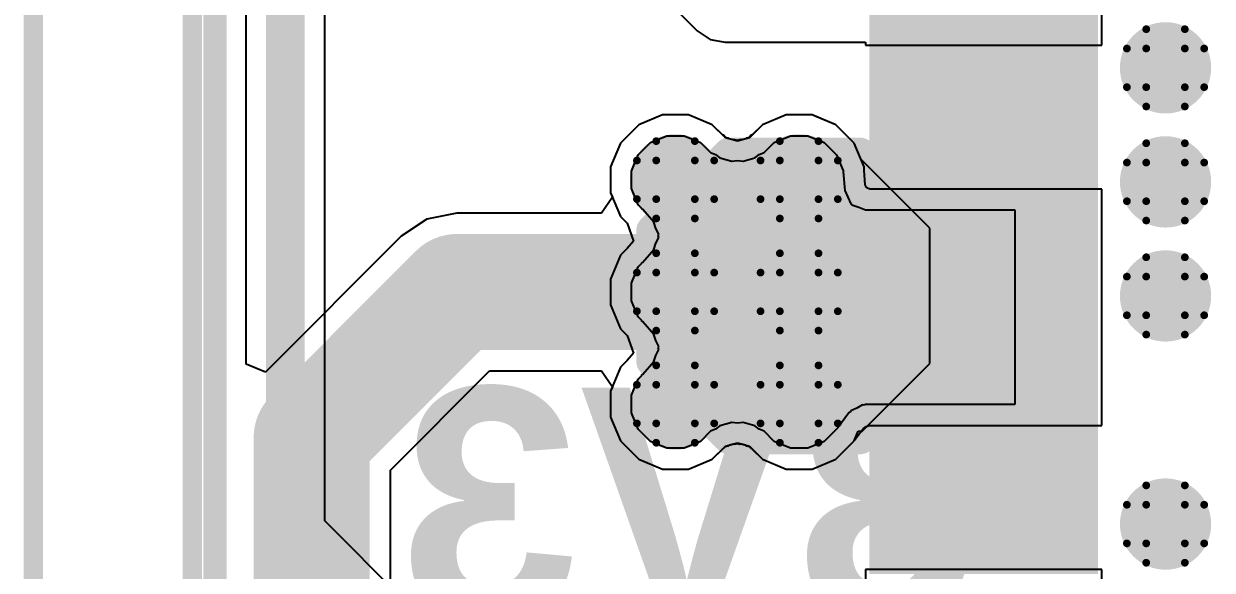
# Model space of a CAD drawing. Header units: inches. Extents: x -1 to 13, y -1.6 to 0.5.
# Drawn here: x -0.8967 to -0.5891, y -0.8165 to -0.6752 of the extents above; entities that cross this region are included whole.
import ezdxf

# ---------------------------------------------------------------- set-up
doc = ezdxf.new("R2010")
doc.units = ezdxf.units.IN
doc.header["$MEASUREMENT"] = 0
for name, color, linetype in [('Board_outline', 216, 'Continuous'), ('Bottom Layer', 5, 'Continuous'), ('Bottom Overlay', 54, 'Continuous'), ('Bottom Paste', 16, 'Continuous'), ('Bottom Solder', 6, 'Continuous'), ('Drill Drawing', 1, 'Continuous'), ('Top Layer', 1, 'Continuous'), ('Top Overlay', 2, 'Continuous'), ('Top Solder', 216, 'Continuous'), ('Via Holes', 16, 'Continuous')]:
    doc.layers.add(name, color=color, linetype=linetype)
doc.styles.add('Arial_Bold', font='', dxfattribs={"height": 0.2})
doc.styles.get('Arial_Bold').set_extended_font_data('Arial', bold=True)

# ---------------------------------------------------------------- blocks, each defined once
blk = doc.blocks.new('FH12_30S_0_5SH_55__9')
at = {"layer": 'Top Layer'}
for points in [[(0.04331, 0.03839), (0.04331, 0.08957), (0.05512, 0.08957), (0.05512, 0.03839)], [(0.06299, 0.03839), (0.06299, 0.08957), (0.0748, 0.08957), (0.0748, 0.03839)], [(0.08268, 0.03839), (0.08268, 0.08957), (0.09449, 0.08957), (0.09449, 0.03839)], [(0.10236, 0.03839), (0.10236, 0.08957), (0.11417, 0.08957), (0.11417, 0.03839)], [(0.12205, 0.03839), (0.12205, 0.08957), (0.13386, 0.08957), (0.13386, 0.03839)], [(0.14173, 0.03839), (0.14173, 0.08957), (0.15354, 0.08957), (0.15354, 0.03839)], [(0.16142, 0.03839), (0.16142, 0.08957), (0.17323, 0.08957), (0.17323, 0.03839)], [(0.1811, 0.03839), (0.1811, 0.08957), (0.19291, 0.08957), (0.19291, 0.03839)]]:
    blk.add_hatch(color=1, dxfattribs=at).paths.add_polyline_path(points)
at = {"layer": 'Top Solder'}
for points in [[(0.03931, 0.03439), (0.03931, 0.09357), (0.05912, 0.09357), (0.05912, 0.03439)], [(0.05899, 0.03439), (0.05899, 0.09357), (0.0788, 0.09357), (0.0788, 0.03439)], [(0.07868, 0.03439), (0.07868, 0.09357), (0.09849, 0.09357), (0.09849, 0.03439)], [(0.09836, 0.03439), (0.09836, 0.09357), (0.11817, 0.09357), (0.11817, 0.03439)], [(0.11805, 0.03439), (0.11805, 0.09357), (0.13786, 0.09357), (0.13786, 0.03439)], [(0.13773, 0.03439), (0.13773, 0.09357), (0.15754, 0.09357), (0.15754, 0.03439)], [(0.15742, 0.03439), (0.15742, 0.09357), (0.17723, 0.09357), (0.17723, 0.03439)], [(0.1771, 0.03439), (0.1771, 0.09357), (0.19691, 0.09357), (0.19691, 0.03439)]]:
    blk.add_hatch(color=216, dxfattribs=at).paths.add_polyline_path(points)
at = {"layer": 'Top Overlay', "const_width": 0.005}
for points in [[(0.35591, -0.14084), (-0.3563, -0.14084)], [(0.35591, -0.182), (-0.3563, -0.182)]]:
    blk.add_lwpolyline(points, dxfattribs=at)
blk = doc.blocks.new('TEST_POINT_B_74')
at = {"layer": 'Bottom Layer'}
blk.add_hatch(color=5, dxfattribs=at).paths.add_polyline_path([(0.015, 0.03), (-0.015, 0.03), (-0.03, 0.015), (-0.03, -0.015), (-0.015, -0.03), (0.015, -0.03), (0.03, -0.015), (0.03, 0.015)])
at = {"layer": 'Bottom Paste'}
blk.add_hatch(color=16, dxfattribs=at).paths.add_polyline_path([(0.015, 0.03), (-0.015, 0.03), (-0.03, 0.015), (-0.03, -0.015), (-0.015, -0.03), (0.015, -0.03), (0.03, -0.015), (0.03, 0.015)])
at = {"layer": 'Bottom Solder'}
blk.add_hatch(color=6, dxfattribs=at).paths.add_polyline_path([(0.017, 0.034), (-0.017, 0.034), (-0.034, 0.017), (-0.034, -0.017), (-0.017, -0.034), (0.017, -0.034), (0.034, -0.017), (0.034, 0.017)])
at = {"layer": 'Bottom Overlay', "const_width": 0.00787}
for points in [[(-0.017, 0.037), (-0.037, 0.017)], [(0.017, 0.037), (-0.017, 0.037)], [(0.037, 0.017), (0.017, 0.037)], [(-0.037, 0.017), (-0.037, -0.017)], [(0.037, 0.017), (0.037, -0.017)], [(-0.017, -0.037), (-0.037, -0.017)], [(0.037, -0.017), (0.017, -0.037)], [(0.017, -0.037), (-0.017, -0.037)]]:
    blk.add_lwpolyline(points, dxfattribs=at)
at = {"layer": 'Bottom Overlay', "const_width": 0.00394}
for points in [[(-0.01897, 0.037, 1), (-0.01503, 0.037, 1)], [(-0.01897, 0.037, 1), (-0.01503, 0.037, 1)], [(0.01503, 0.037, 1), (0.01897, 0.037, 1)], [(0.01503, 0.037, 1), (0.01897, 0.037, 1)], [(-0.03897, 0.017, 1), (-0.03503, 0.017, 1)], [(-0.03897, 0.017, 1), (-0.03503, 0.017, 1)], [(0.03503, 0.017, 1), (0.03897, 0.017, 1)], [(0.03503, 0.017, 1), (0.03897, 0.017, 1)], [(-0.03897, -0.017, 1), (-0.03503, -0.017, 1)], [(-0.03897, -0.017, 1), (-0.03503, -0.017, 1)], [(0.03503, -0.017, 1), (0.03897, -0.017, 1)], [(0.03503, -0.017, 1), (0.03897, -0.017, 1)], [(-0.01897, -0.037, 1), (-0.01503, -0.037, 1)], [(-0.01897, -0.037, 1), (-0.01503, -0.037, 1)], [(0.01503, -0.037, 1), (0.01897, -0.037, 1)], [(0.01503, -0.037, 1), (0.01897, -0.037, 1)]]:
    blk.add_lwpolyline(points, format="xyb", close=True, dxfattribs=at)

msp = doc.modelspace()

# ---------------------------------------------------------------- hatches: boundary and pattern name
at = {"layer": 'Bottom Layer'}
h = msp.add_hatch(color=5, dxfattribs=at)
edge = h.paths.add_edge_path()
edge.add_arc((-0.60117, -0.68661), 0.01181, 0, 360)
h = msp.add_hatch(color=5, dxfattribs=at)
edge = h.paths.add_edge_path()
edge.add_arc((-0.728, -0.71557), 0.01181, 0, 360)
h = msp.add_hatch(color=5, dxfattribs=at)
edge = h.paths.add_edge_path()
edge.add_arc((-0.696, -0.71557), 0.01181, 0, 360)
h = msp.add_hatch(color=5, dxfattribs=at)
edge = h.paths.add_edge_path()
edge.add_arc((-0.60117, -0.71611), 0.01181, 0, 360)
h = msp.add_hatch(color=5, dxfattribs=at)
edge = h.paths.add_edge_path()
edge.add_arc((-0.728, -0.74457), 0.01181, 0, 360)
h = msp.add_hatch(color=5, dxfattribs=at)
edge = h.paths.add_edge_path()
edge.add_arc((-0.696, -0.74457), 0.01181, 0, 360)
h = msp.add_hatch(color=5, dxfattribs=at)
edge = h.paths.add_edge_path()
edge.add_arc((-0.60117, -0.74561), 0.01181, 0, 360)
h = msp.add_hatch(color=5, dxfattribs=at)
edge = h.paths.add_edge_path()
edge.add_arc((-0.728, -0.77357), 0.01181, 0, 360)
h = msp.add_hatch(color=5, dxfattribs=at)
edge = h.paths.add_edge_path()
edge.add_arc((-0.696, -0.77357), 0.01181, 0, 360)
h = msp.add_hatch(color=5, dxfattribs=at)
edge = h.paths.add_edge_path()
edge.add_arc((-0.60117, -0.80461), 0.01181, 0, 360)
at = {"layer": 'Top Layer'}
h = msp.add_hatch(color=1, dxfattribs=at)
edge = h.paths.add_edge_path()
edge.add_arc((-0.60117, -0.68661), 0.01181, 0, 360)
h = msp.add_hatch(color=1, dxfattribs=at)
edge = h.paths.add_edge_path()
edge.add_arc((-0.728, -0.71557), 0.01181, 0, 360)
h = msp.add_hatch(color=1, dxfattribs=at)
edge = h.paths.add_edge_path()
edge.add_arc((-0.696, -0.71557), 0.01181, 0, 360)
h = msp.add_hatch(color=1, dxfattribs=at)
edge = h.paths.add_edge_path()
edge.add_arc((-0.60117, -0.71611), 0.01181, 0, 360)
h = msp.add_hatch(color=1, dxfattribs=at)
edge = h.paths.add_edge_path()
edge.add_arc((-0.728, -0.74457), 0.01181, 0, 360)
h = msp.add_hatch(color=1, dxfattribs=at)
edge = h.paths.add_edge_path()
edge.add_arc((-0.696, -0.74457), 0.01181, 0, 360)
h = msp.add_hatch(color=1, dxfattribs=at)
edge = h.paths.add_edge_path()
edge.add_arc((-0.60117, -0.74561), 0.01181, 0, 360)
h = msp.add_hatch(color=1, dxfattribs=at)
edge = h.paths.add_edge_path()
edge.add_arc((-0.728, -0.77357), 0.01181, 0, 360)
h = msp.add_hatch(color=1, dxfattribs=at)
edge = h.paths.add_edge_path()
edge.add_arc((-0.696, -0.77357), 0.01181, 0, 360)
h = msp.add_hatch(color=1, dxfattribs=at)
edge = h.paths.add_edge_path()
edge.add_arc((-0.60117, -0.80461), 0.01181, 0, 360)
at = {"layer": 'Via Holes'}
h = msp.add_hatch(color=7, dxfattribs=at)
edge = h.paths.add_edge_path()
edge.add_arc((-0.60117, -0.68661), 0.00591, 0, 360)
h = msp.add_hatch(color=7, dxfattribs=at)
edge = h.paths.add_edge_path()
edge.add_arc((-0.728, -0.71557), 0.00591, 0, 360)
h = msp.add_hatch(color=7, dxfattribs=at)
edge = h.paths.add_edge_path()
edge.add_arc((-0.696, -0.71557), 0.00591, 0, 360)
h = msp.add_hatch(color=7, dxfattribs=at)
edge = h.paths.add_edge_path()
edge.add_arc((-0.60117, -0.71611), 0.00591, 0, 360)
h = msp.add_hatch(color=7, dxfattribs=at)
edge = h.paths.add_edge_path()
edge.add_arc((-0.728, -0.74457), 0.00591, 0, 360)
h = msp.add_hatch(color=7, dxfattribs=at)
edge = h.paths.add_edge_path()
edge.add_arc((-0.696, -0.74457), 0.00591, 0, 360)
h = msp.add_hatch(color=7, dxfattribs=at)
edge = h.paths.add_edge_path()
edge.add_arc((-0.60117, -0.74561), 0.00591, 0, 360)
h = msp.add_hatch(color=7, dxfattribs=at)
edge = h.paths.add_edge_path()
edge.add_arc((-0.728, -0.77357), 0.00591, 0, 360)
h = msp.add_hatch(color=7, dxfattribs=at)
edge = h.paths.add_edge_path()
edge.add_arc((-0.696, -0.77357), 0.00591, 0, 360)
h = msp.add_hatch(color=7, dxfattribs=at)
edge = h.paths.add_edge_path()
edge.add_arc((-0.60117, -0.80461), 0.00591, 0, 360)

# ---------------------------------------------------------------- linework, layer by layer
at = {"layer": 'Board_outline', "const_width": 0.006}
msp.add_lwpolyline([(-0.8472, -1.29876), (-0.8472, 0.07919)], dxfattribs=at)
at = {"layer": 'Bottom Layer'}
for p, q in [((-0.83917, -0.76326), (-0.83917, 0.07919)), ((-0.73752, -0.70132), (-0.74225, -0.70605)), ((-0.73134, -0.69876), (-0.73752, -0.70132)), ((-0.72466, -0.69876), (-0.73134, -0.69876)), ((-0.71848, -0.70132), (-0.72466, -0.69876)), ((-0.7151, -0.7047), (-0.71848, -0.70132)), ((-0.70552, -0.70132), (-0.7089, -0.7047)), ((-0.69934, -0.69876), (-0.70552, -0.70132)), ((-0.69266, -0.69876), (-0.69934, -0.69876)), ((-0.68648, -0.70132), (-0.69266, -0.69876)), ((-0.68175, -0.70605), (-0.68648, -0.70132)), ((-0.74225, -0.70605), (-0.74481, -0.71223)), ((-0.712, -0.70556), (-0.7151, -0.7047)), ((-0.7089, -0.7047), (-0.712, -0.70556)), ((-0.67986, -0.71061), (-0.68175, -0.70605)), ((-0.74481, -0.71223), (-0.74481, -0.71892)), ((-0.6797, -0.71061), (-0.67986, -0.71061)), ((-0.6622, -0.72811), (-0.6797, -0.71061)), ((-0.74481, -0.71892), (-0.74435, -0.72003)), ((-0.74435, -0.72003), (-0.74713, -0.72418)), ((-0.79238, -0.72574), (-0.79899, -0.73016)), ((-0.78457, -0.72418), (-0.79238, -0.72574)), ((-0.74713, -0.72418), (-0.78457, -0.72418)), ((-0.6622, -0.76311), (-0.6622, -0.72811)), ((-0.79899, -0.73016), (-0.83417, -0.76533)), ((-0.83417, -0.76533), (-0.83917, -0.76326)), ((-0.80181, -0.79065), (-0.77613, -0.76497)), ((-0.77613, -0.76497), (-0.74713, -0.76497)), ((-0.74713, -0.76497), (-0.74435, -0.76912)), ((-0.6797, -0.78061), (-0.6622, -0.76311)), ((-0.74435, -0.76912), (-0.74481, -0.77023)), ((-0.74481, -0.77023), (-0.74481, -0.77692)), ((-0.74481, -0.77692), (-0.74225, -0.7831)), ((-0.68175, -0.7831), (-0.68072, -0.78061)), ((-0.68072, -0.78061), (-0.6797, -0.78061)), ((-0.74225, -0.7831), (-0.73752, -0.78783)), ((-0.7151, -0.78445), (-0.712, -0.78359)), ((-0.712, -0.78359), (-0.7089, -0.78445)), ((-0.68648, -0.78783), (-0.68175, -0.7831)), ((-0.71848, -0.78783), (-0.7151, -0.78445)), ((-0.7089, -0.78445), (-0.70552, -0.78783)), ((-0.73752, -0.78783), (-0.73134, -0.79039)), ((-0.73134, -0.79039), (-0.72466, -0.79039)), ((-0.72466, -0.79039), (-0.71848, -0.78783)), ((-0.70552, -0.78783), (-0.69934, -0.79039)), ((-0.69934, -0.79039), (-0.69266, -0.79039)), ((-0.69266, -0.79039), (-0.68648, -0.78783)), ((-0.80181, -1.09747), (-0.80181, -0.79065))]:
    msp.add_line(p, q, dxfattribs=at)
at = {"layer": 'Bottom Layer', "const_width": 0.03}
for points in [[(-0.8222, -0.7822), (-0.78457, -0.74457)], [(-0.78457, -0.74457), (-0.696, -0.74457)], [(-0.8222, -1.10592), (-0.8222, -0.7822)]]:
    msp.add_lwpolyline(points, dxfattribs=at)
at = {"layer": 'Bottom Layer', "const_width": 0.015}
for points in [[(-0.79207, -0.74457, 1), (-0.77707, -0.74457, 1)], [(-0.79207, -0.74457, 1), (-0.77707, -0.74457, 1)], [(-0.7035, -0.74457, 1), (-0.6885, -0.74457, 1)], [(-0.8297, -0.7822, 1), (-0.8147, -0.7822, 1)], [(-0.8297, -0.7822, 1), (-0.8147, -0.7822, 1)]]:
    msp.add_lwpolyline(points, format="xyb", close=True, dxfattribs=at)
at = {"layer": 'Drill Drawing', "const_width": 0.002}
for points in [[(-0.60617, -0.68161), (-0.60617, -0.67661)], [(-0.60617, -0.67661), (-0.59617, -0.67661)], [(-0.59617, -0.68161), (-0.59617, -0.67661)], [(-0.61117, -0.69161), (-0.61117, -0.68161)], [(-0.61117, -0.68161), (-0.60617, -0.68161)], [(-0.59617, -0.68161), (-0.59117, -0.68161)], [(-0.59117, -0.69161), (-0.59117, -0.68161)], [(-0.61117, -0.69161), (-0.60617, -0.69161)], [(-0.60617, -0.69661), (-0.60617, -0.69161)], [(-0.59617, -0.69161), (-0.59117, -0.69161)], [(-0.59617, -0.69661), (-0.59617, -0.69161)], [(-0.60617, -0.69661), (-0.59617, -0.69661)], [(-0.733, -0.71057), (-0.733, -0.70557)], [(-0.733, -0.70557), (-0.723, -0.70557)], [(-0.723, -0.71057), (-0.723, -0.70557)], [(-0.701, -0.71057), (-0.701, -0.70557)], [(-0.701, -0.70557), (-0.691, -0.70557)], [(-0.691, -0.71057), (-0.691, -0.70557)], [(-0.60617, -0.71111), (-0.60617, -0.70611)], [(-0.60617, -0.70611), (-0.59617, -0.70611)], [(-0.59617, -0.71111), (-0.59617, -0.70611)], [(-0.738, -0.72057), (-0.738, -0.71057)], [(-0.738, -0.71057), (-0.733, -0.71057)], [(-0.723, -0.71057), (-0.718, -0.71057)], [(-0.718, -0.72057), (-0.718, -0.71057)], [(-0.706, -0.72057), (-0.706, -0.71057)], [(-0.706, -0.71057), (-0.701, -0.71057)], [(-0.691, -0.71057), (-0.686, -0.71057)], [(-0.686, -0.72057), (-0.686, -0.71057)], [(-0.61117, -0.72111), (-0.61117, -0.71111)], [(-0.61117, -0.71111), (-0.60617, -0.71111)], [(-0.59617, -0.71111), (-0.59117, -0.71111)], [(-0.59117, -0.72111), (-0.59117, -0.71111)], [(-0.738, -0.72057), (-0.733, -0.72057)], [(-0.733, -0.72557), (-0.733, -0.72057)], [(-0.723, -0.72057), (-0.718, -0.72057)], [(-0.723, -0.72557), (-0.723, -0.72057)], [(-0.706, -0.72057), (-0.701, -0.72057)], [(-0.701, -0.72557), (-0.701, -0.72057)], [(-0.691, -0.72057), (-0.686, -0.72057)], [(-0.691, -0.72557), (-0.691, -0.72057)], [(-0.61117, -0.72111), (-0.60617, -0.72111)], [(-0.60617, -0.72611), (-0.60617, -0.72111)], [(-0.59617, -0.72111), (-0.59117, -0.72111)], [(-0.59617, -0.72611), (-0.59617, -0.72111)], [(-0.733, -0.72557), (-0.723, -0.72557)], [(-0.701, -0.72557), (-0.691, -0.72557)], [(-0.60617, -0.72611), (-0.59617, -0.72611)], [(-0.733, -0.73957), (-0.733, -0.73457)], [(-0.733, -0.73457), (-0.723, -0.73457)], [(-0.723, -0.73957), (-0.723, -0.73457)], [(-0.701, -0.73957), (-0.701, -0.73457)], [(-0.701, -0.73457), (-0.691, -0.73457)], [(-0.691, -0.73957), (-0.691, -0.73457)], [(-0.60617, -0.74061), (-0.60617, -0.73561)], [(-0.60617, -0.73561), (-0.59617, -0.73561)], [(-0.59617, -0.74061), (-0.59617, -0.73561)], [(-0.738, -0.74957), (-0.738, -0.73957)], [(-0.738, -0.73957), (-0.733, -0.73957)], [(-0.723, -0.73957), (-0.718, -0.73957)], [(-0.718, -0.74957), (-0.718, -0.73957)], [(-0.706, -0.74957), (-0.706, -0.73957)], [(-0.706, -0.73957), (-0.701, -0.73957)], [(-0.691, -0.73957), (-0.686, -0.73957)], [(-0.686, -0.74957), (-0.686, -0.73957)], [(-0.61117, -0.75061), (-0.61117, -0.74061)], [(-0.61117, -0.74061), (-0.60617, -0.74061)], [(-0.59617, -0.74061), (-0.59117, -0.74061)], [(-0.59117, -0.75061), (-0.59117, -0.74061)], [(-0.738, -0.74957), (-0.733, -0.74957)], [(-0.733, -0.75457), (-0.733, -0.74957)], [(-0.723, -0.74957), (-0.718, -0.74957)], [(-0.723, -0.75457), (-0.723, -0.74957)], [(-0.706, -0.74957), (-0.701, -0.74957)], [(-0.701, -0.75457), (-0.701, -0.74957)], [(-0.691, -0.74957), (-0.686, -0.74957)], [(-0.691, -0.75457), (-0.691, -0.74957)], [(-0.61117, -0.75061), (-0.60617, -0.75061)], [(-0.60617, -0.75561), (-0.60617, -0.75061)], [(-0.59617, -0.75061), (-0.59117, -0.75061)], [(-0.59617, -0.75561), (-0.59617, -0.75061)], [(-0.733, -0.75457), (-0.723, -0.75457)], [(-0.701, -0.75457), (-0.691, -0.75457)], [(-0.60617, -0.75561), (-0.59617, -0.75561)], [(-0.733, -0.76857), (-0.733, -0.76357)], [(-0.733, -0.76357), (-0.723, -0.76357)], [(-0.723, -0.76857), (-0.723, -0.76357)], [(-0.701, -0.76857), (-0.701, -0.76357)], [(-0.701, -0.76357), (-0.691, -0.76357)], [(-0.691, -0.76857), (-0.691, -0.76357)], [(-0.738, -0.77857), (-0.738, -0.76857)], [(-0.738, -0.76857), (-0.733, -0.76857)], [(-0.723, -0.76857), (-0.718, -0.76857)], [(-0.718, -0.77857), (-0.718, -0.76857)], [(-0.706, -0.77857), (-0.706, -0.76857)], [(-0.706, -0.76857), (-0.701, -0.76857)], [(-0.691, -0.76857), (-0.686, -0.76857)], [(-0.686, -0.77857), (-0.686, -0.76857)], [(-0.738, -0.77857), (-0.733, -0.77857)], [(-0.733, -0.78357), (-0.733, -0.77857)], [(-0.723, -0.77857), (-0.718, -0.77857)], [(-0.723, -0.78357), (-0.723, -0.77857)], [(-0.706, -0.77857), (-0.701, -0.77857)], [(-0.701, -0.78357), (-0.701, -0.77857)], [(-0.691, -0.77857), (-0.686, -0.77857)], [(-0.691, -0.78357), (-0.691, -0.77857)], [(-0.733, -0.78357), (-0.723, -0.78357)], [(-0.701, -0.78357), (-0.691, -0.78357)], [(-0.60617, -0.79961), (-0.60617, -0.79461)], [(-0.60617, -0.79461), (-0.59617, -0.79461)], [(-0.59617, -0.79961), (-0.59617, -0.79461)], [(-0.61117, -0.80961), (-0.61117, -0.79961)], [(-0.61117, -0.79961), (-0.60617, -0.79961)], [(-0.59617, -0.79961), (-0.59117, -0.79961)], [(-0.59117, -0.80961), (-0.59117, -0.79961)], [(-0.61117, -0.80961), (-0.60617, -0.80961)], [(-0.60617, -0.81461), (-0.60617, -0.80961)], [(-0.59617, -0.80961), (-0.59117, -0.80961)], [(-0.59617, -0.81461), (-0.59617, -0.80961)], [(-0.60617, -0.81461), (-0.59617, -0.81461)]]:
    msp.add_lwpolyline(points, dxfattribs=at)
at = {"layer": 'Drill Drawing', "const_width": 0.001}
for points in [[(-0.60667, -0.67661, 1), (-0.60567, -0.67661, 1)], [(-0.60667, -0.67661, 1), (-0.60567, -0.67661, 1)], [(-0.59667, -0.67661, 1), (-0.59567, -0.67661, 1)], [(-0.59667, -0.67661, 1), (-0.59567, -0.67661, 1)], [(-0.61167, -0.68161, 1), (-0.61067, -0.68161, 1)], [(-0.61167, -0.68161, 1), (-0.61067, -0.68161, 1)], [(-0.60667, -0.68161, 1), (-0.60567, -0.68161, 1)], [(-0.60667, -0.68161, 1), (-0.60567, -0.68161, 1)], [(-0.59667, -0.68161, 1), (-0.59567, -0.68161, 1)], [(-0.59667, -0.68161, 1), (-0.59567, -0.68161, 1)], [(-0.59167, -0.68161, 1), (-0.59067, -0.68161, 1)], [(-0.59167, -0.68161, 1), (-0.59067, -0.68161, 1)], [(-0.61167, -0.69161, 1), (-0.61067, -0.69161, 1)], [(-0.61167, -0.69161, 1), (-0.61067, -0.69161, 1)], [(-0.60667, -0.69161, 1), (-0.60567, -0.69161, 1)], [(-0.60667, -0.69161, 1), (-0.60567, -0.69161, 1)], [(-0.59667, -0.69161, 1), (-0.59567, -0.69161, 1)], [(-0.59667, -0.69161, 1), (-0.59567, -0.69161, 1)], [(-0.59167, -0.69161, 1), (-0.59067, -0.69161, 1)], [(-0.59167, -0.69161, 1), (-0.59067, -0.69161, 1)], [(-0.60667, -0.69661, 1), (-0.60567, -0.69661, 1)], [(-0.60667, -0.69661, 1), (-0.60567, -0.69661, 1)], [(-0.59667, -0.69661, 1), (-0.59567, -0.69661, 1)], [(-0.59667, -0.69661, 1), (-0.59567, -0.69661, 1)], [(-0.7335, -0.70557, 1), (-0.7325, -0.70557, 1)], [(-0.7335, -0.70557, 1), (-0.7325, -0.70557, 1)], [(-0.7235, -0.70557, 1), (-0.7225, -0.70557, 1)], [(-0.7235, -0.70557, 1), (-0.7225, -0.70557, 1)], [(-0.7015, -0.70557, 1), (-0.7005, -0.70557, 1)], [(-0.7015, -0.70557, 1), (-0.7005, -0.70557, 1)], [(-0.6915, -0.70557, 1), (-0.6905, -0.70557, 1)], [(-0.6915, -0.70557, 1), (-0.6905, -0.70557, 1)], [(-0.60667, -0.70611, 1), (-0.60567, -0.70611, 1)], [(-0.60667, -0.70611, 1), (-0.60567, -0.70611, 1)], [(-0.59667, -0.70611, 1), (-0.59567, -0.70611, 1)], [(-0.59667, -0.70611, 1), (-0.59567, -0.70611, 1)], [(-0.7385, -0.71057, 1), (-0.7375, -0.71057, 1)], [(-0.7385, -0.71057, 1), (-0.7375, -0.71057, 1)], [(-0.7335, -0.71057, 1), (-0.7325, -0.71057, 1)], [(-0.7335, -0.71057, 1), (-0.7325, -0.71057, 1)], [(-0.7235, -0.71057, 1), (-0.7225, -0.71057, 1)], [(-0.7235, -0.71057, 1), (-0.7225, -0.71057, 1)], [(-0.7185, -0.71057, 1), (-0.7175, -0.71057, 1)], [(-0.7185, -0.71057, 1), (-0.7175, -0.71057, 1)], [(-0.7065, -0.71057, 1), (-0.7055, -0.71057, 1)], [(-0.7065, -0.71057, 1), (-0.7055, -0.71057, 1)], [(-0.7015, -0.71057, 1), (-0.7005, -0.71057, 1)], [(-0.7015, -0.71057, 1), (-0.7005, -0.71057, 1)], [(-0.6915, -0.71057, 1), (-0.6905, -0.71057, 1)], [(-0.6915, -0.71057, 1), (-0.6905, -0.71057, 1)], [(-0.6865, -0.71057, 1), (-0.6855, -0.71057, 1)], [(-0.6865, -0.71057, 1), (-0.6855, -0.71057, 1)], [(-0.61167, -0.71111, 1), (-0.61067, -0.71111, 1)], [(-0.61167, -0.71111, 1), (-0.61067, -0.71111, 1)], [(-0.60667, -0.71111, 1), (-0.60567, -0.71111, 1)], [(-0.60667, -0.71111, 1), (-0.60567, -0.71111, 1)], [(-0.59667, -0.71111, 1), (-0.59567, -0.71111, 1)], [(-0.59667, -0.71111, 1), (-0.59567, -0.71111, 1)], [(-0.59167, -0.71111, 1), (-0.59067, -0.71111, 1)], [(-0.59167, -0.71111, 1), (-0.59067, -0.71111, 1)], [(-0.7385, -0.72057, 1), (-0.7375, -0.72057, 1)], [(-0.7385, -0.72057, 1), (-0.7375, -0.72057, 1)], [(-0.7335, -0.72057, 1), (-0.7325, -0.72057, 1)], [(-0.7335, -0.72057, 1), (-0.7325, -0.72057, 1)], [(-0.7235, -0.72057, 1), (-0.7225, -0.72057, 1)], [(-0.7235, -0.72057, 1), (-0.7225, -0.72057, 1)], [(-0.7185, -0.72057, 1), (-0.7175, -0.72057, 1)], [(-0.7185, -0.72057, 1), (-0.7175, -0.72057, 1)], [(-0.7065, -0.72057, 1), (-0.7055, -0.72057, 1)], [(-0.7065, -0.72057, 1), (-0.7055, -0.72057, 1)], [(-0.7015, -0.72057, 1), (-0.7005, -0.72057, 1)], [(-0.7015, -0.72057, 1), (-0.7005, -0.72057, 1)], [(-0.6915, -0.72057, 1), (-0.6905, -0.72057, 1)], [(-0.6915, -0.72057, 1), (-0.6905, -0.72057, 1)], [(-0.6865, -0.72057, 1), (-0.6855, -0.72057, 1)], [(-0.6865, -0.72057, 1), (-0.6855, -0.72057, 1)], [(-0.61167, -0.72111, 1), (-0.61067, -0.72111, 1)], [(-0.61167, -0.72111, 1), (-0.61067, -0.72111, 1)], [(-0.60667, -0.72111, 1), (-0.60567, -0.72111, 1)], [(-0.60667, -0.72111, 1), (-0.60567, -0.72111, 1)], [(-0.59667, -0.72111, 1), (-0.59567, -0.72111, 1)], [(-0.59667, -0.72111, 1), (-0.59567, -0.72111, 1)], [(-0.59167, -0.72111, 1), (-0.59067, -0.72111, 1)], [(-0.59167, -0.72111, 1), (-0.59067, -0.72111, 1)], [(-0.7335, -0.72557, 1), (-0.7325, -0.72557, 1)], [(-0.7335, -0.72557, 1), (-0.7325, -0.72557, 1)], [(-0.7235, -0.72557, 1), (-0.7225, -0.72557, 1)], [(-0.7235, -0.72557, 1), (-0.7225, -0.72557, 1)], [(-0.7015, -0.72557, 1), (-0.7005, -0.72557, 1)], [(-0.7015, -0.72557, 1), (-0.7005, -0.72557, 1)], [(-0.6915, -0.72557, 1), (-0.6905, -0.72557, 1)], [(-0.6915, -0.72557, 1), (-0.6905, -0.72557, 1)], [(-0.60667, -0.72611, 1), (-0.60567, -0.72611, 1)], [(-0.60667, -0.72611, 1), (-0.60567, -0.72611, 1)], [(-0.59667, -0.72611, 1), (-0.59567, -0.72611, 1)], [(-0.59667, -0.72611, 1), (-0.59567, -0.72611, 1)], [(-0.7335, -0.73457, 1), (-0.7325, -0.73457, 1)], [(-0.7335, -0.73457, 1), (-0.7325, -0.73457, 1)], [(-0.7235, -0.73457, 1), (-0.7225, -0.73457, 1)], [(-0.7235, -0.73457, 1), (-0.7225, -0.73457, 1)], [(-0.7015, -0.73457, 1), (-0.7005, -0.73457, 1)], [(-0.7015, -0.73457, 1), (-0.7005, -0.73457, 1)], [(-0.6915, -0.73457, 1), (-0.6905, -0.73457, 1)], [(-0.6915, -0.73457, 1), (-0.6905, -0.73457, 1)], [(-0.60667, -0.73561, 1), (-0.60567, -0.73561, 1)], [(-0.60667, -0.73561, 1), (-0.60567, -0.73561, 1)], [(-0.59667, -0.73561, 1), (-0.59567, -0.73561, 1)], [(-0.59667, -0.73561, 1), (-0.59567, -0.73561, 1)], [(-0.7385, -0.73957, 1), (-0.7375, -0.73957, 1)], [(-0.7385, -0.73957, 1), (-0.7375, -0.73957, 1)], [(-0.7335, -0.73957, 1), (-0.7325, -0.73957, 1)], [(-0.7335, -0.73957, 1), (-0.7325, -0.73957, 1)], [(-0.7235, -0.73957, 1), (-0.7225, -0.73957, 1)], [(-0.7235, -0.73957, 1), (-0.7225, -0.73957, 1)], [(-0.7185, -0.73957, 1), (-0.7175, -0.73957, 1)], [(-0.7185, -0.73957, 1), (-0.7175, -0.73957, 1)], [(-0.7065, -0.73957, 1), (-0.7055, -0.73957, 1)], [(-0.7065, -0.73957, 1), (-0.7055, -0.73957, 1)], [(-0.7015, -0.73957, 1), (-0.7005, -0.73957, 1)], [(-0.7015, -0.73957, 1), (-0.7005, -0.73957, 1)], [(-0.6915, -0.73957, 1), (-0.6905, -0.73957, 1)], [(-0.6915, -0.73957, 1), (-0.6905, -0.73957, 1)], [(-0.6865, -0.73957, 1), (-0.6855, -0.73957, 1)], [(-0.6865, -0.73957, 1), (-0.6855, -0.73957, 1)], [(-0.61167, -0.74061, 1), (-0.61067, -0.74061, 1)], [(-0.61167, -0.74061, 1), (-0.61067, -0.74061, 1)], [(-0.60667, -0.74061, 1), (-0.60567, -0.74061, 1)], [(-0.60667, -0.74061, 1), (-0.60567, -0.74061, 1)], [(-0.59667, -0.74061, 1), (-0.59567, -0.74061, 1)], [(-0.59667, -0.74061, 1), (-0.59567, -0.74061, 1)], [(-0.59167, -0.74061, 1), (-0.59067, -0.74061, 1)], [(-0.59167, -0.74061, 1), (-0.59067, -0.74061, 1)], [(-0.7385, -0.74957, 1), (-0.7375, -0.74957, 1)], [(-0.7385, -0.74957, 1), (-0.7375, -0.74957, 1)], [(-0.7335, -0.74957, 1), (-0.7325, -0.74957, 1)], [(-0.7335, -0.74957, 1), (-0.7325, -0.74957, 1)], [(-0.7235, -0.74957, 1), (-0.7225, -0.74957, 1)], [(-0.7235, -0.74957, 1), (-0.7225, -0.74957, 1)], [(-0.7185, -0.74957, 1), (-0.7175, -0.74957, 1)], [(-0.7185, -0.74957, 1), (-0.7175, -0.74957, 1)], [(-0.7065, -0.74957, 1), (-0.7055, -0.74957, 1)], [(-0.7065, -0.74957, 1), (-0.7055, -0.74957, 1)], [(-0.7015, -0.74957, 1), (-0.7005, -0.74957, 1)], [(-0.7015, -0.74957, 1), (-0.7005, -0.74957, 1)], [(-0.6915, -0.74957, 1), (-0.6905, -0.74957, 1)], [(-0.6915, -0.74957, 1), (-0.6905, -0.74957, 1)], [(-0.6865, -0.74957, 1), (-0.6855, -0.74957, 1)], [(-0.6865, -0.74957, 1), (-0.6855, -0.74957, 1)], [(-0.61167, -0.75061, 1), (-0.61067, -0.75061, 1)], [(-0.61167, -0.75061, 1), (-0.61067, -0.75061, 1)], [(-0.60667, -0.75061, 1), (-0.60567, -0.75061, 1)], [(-0.60667, -0.75061, 1), (-0.60567, -0.75061, 1)], [(-0.59667, -0.75061, 1), (-0.59567, -0.75061, 1)], [(-0.59667, -0.75061, 1), (-0.59567, -0.75061, 1)], [(-0.59167, -0.75061, 1), (-0.59067, -0.75061, 1)], [(-0.59167, -0.75061, 1), (-0.59067, -0.75061, 1)], [(-0.7335, -0.75457, 1), (-0.7325, -0.75457, 1)], [(-0.7335, -0.75457, 1), (-0.7325, -0.75457, 1)], [(-0.7235, -0.75457, 1), (-0.7225, -0.75457, 1)], [(-0.7235, -0.75457, 1), (-0.7225, -0.75457, 1)], [(-0.7015, -0.75457, 1), (-0.7005, -0.75457, 1)], [(-0.7015, -0.75457, 1), (-0.7005, -0.75457, 1)], [(-0.6915, -0.75457, 1), (-0.6905, -0.75457, 1)], [(-0.6915, -0.75457, 1), (-0.6905, -0.75457, 1)], [(-0.60667, -0.75561, 1), (-0.60567, -0.75561, 1)], [(-0.60667, -0.75561, 1), (-0.60567, -0.75561, 1)], [(-0.59667, -0.75561, 1), (-0.59567, -0.75561, 1)], [(-0.59667, -0.75561, 1), (-0.59567, -0.75561, 1)], [(-0.7335, -0.76357, 1), (-0.7325, -0.76357, 1)], [(-0.7335, -0.76357, 1), (-0.7325, -0.76357, 1)], [(-0.7235, -0.76357, 1), (-0.7225, -0.76357, 1)], [(-0.7235, -0.76357, 1), (-0.7225, -0.76357, 1)], [(-0.7015, -0.76357, 1), (-0.7005, -0.76357, 1)], [(-0.7015, -0.76357, 1), (-0.7005, -0.76357, 1)], [(-0.6915, -0.76357, 1), (-0.6905, -0.76357, 1)], [(-0.6915, -0.76357, 1), (-0.6905, -0.76357, 1)], [(-0.7385, -0.76857, 1), (-0.7375, -0.76857, 1)], [(-0.7385, -0.76857, 1), (-0.7375, -0.76857, 1)], [(-0.7335, -0.76857, 1), (-0.7325, -0.76857, 1)], [(-0.7335, -0.76857, 1), (-0.7325, -0.76857, 1)], [(-0.7235, -0.76857, 1), (-0.7225, -0.76857, 1)], [(-0.7235, -0.76857, 1), (-0.7225, -0.76857, 1)], [(-0.7185, -0.76857, 1), (-0.7175, -0.76857, 1)], [(-0.7185, -0.76857, 1), (-0.7175, -0.76857, 1)], [(-0.7065, -0.76857, 1), (-0.7055, -0.76857, 1)], [(-0.7065, -0.76857, 1), (-0.7055, -0.76857, 1)], [(-0.7015, -0.76857, 1), (-0.7005, -0.76857, 1)], [(-0.7015, -0.76857, 1), (-0.7005, -0.76857, 1)], [(-0.6915, -0.76857, 1), (-0.6905, -0.76857, 1)], [(-0.6915, -0.76857, 1), (-0.6905, -0.76857, 1)], [(-0.6865, -0.76857, 1), (-0.6855, -0.76857, 1)], [(-0.6865, -0.76857, 1), (-0.6855, -0.76857, 1)], [(-0.7385, -0.77857, 1), (-0.7375, -0.77857, 1)], [(-0.7385, -0.77857, 1), (-0.7375, -0.77857, 1)], [(-0.7335, -0.77857, 1), (-0.7325, -0.77857, 1)], [(-0.7335, -0.77857, 1), (-0.7325, -0.77857, 1)], [(-0.7235, -0.77857, 1), (-0.7225, -0.77857, 1)], [(-0.7235, -0.77857, 1), (-0.7225, -0.77857, 1)], [(-0.7185, -0.77857, 1), (-0.7175, -0.77857, 1)], [(-0.7185, -0.77857, 1), (-0.7175, -0.77857, 1)], [(-0.7065, -0.77857, 1), (-0.7055, -0.77857, 1)], [(-0.7065, -0.77857, 1), (-0.7055, -0.77857, 1)], [(-0.7015, -0.77857, 1), (-0.7005, -0.77857, 1)], [(-0.7015, -0.77857, 1), (-0.7005, -0.77857, 1)], [(-0.6915, -0.77857, 1), (-0.6905, -0.77857, 1)], [(-0.6915, -0.77857, 1), (-0.6905, -0.77857, 1)], [(-0.6865, -0.77857, 1), (-0.6855, -0.77857, 1)], [(-0.6865, -0.77857, 1), (-0.6855, -0.77857, 1)], [(-0.7335, -0.78357, 1), (-0.7325, -0.78357, 1)], [(-0.7335, -0.78357, 1), (-0.7325, -0.78357, 1)], [(-0.7235, -0.78357, 1), (-0.7225, -0.78357, 1)], [(-0.7235, -0.78357, 1), (-0.7225, -0.78357, 1)], [(-0.7015, -0.78357, 1), (-0.7005, -0.78357, 1)], [(-0.7015, -0.78357, 1), (-0.7005, -0.78357, 1)], [(-0.6915, -0.78357, 1), (-0.6905, -0.78357, 1)], [(-0.6915, -0.78357, 1), (-0.6905, -0.78357, 1)], [(-0.60667, -0.79461, 1), (-0.60567, -0.79461, 1)], [(-0.60667, -0.79461, 1), (-0.60567, -0.79461, 1)], [(-0.59667, -0.79461, 1), (-0.59567, -0.79461, 1)], [(-0.59667, -0.79461, 1), (-0.59567, -0.79461, 1)], [(-0.61167, -0.79961, 1), (-0.61067, -0.79961, 1)], [(-0.61167, -0.79961, 1), (-0.61067, -0.79961, 1)], [(-0.60667, -0.79961, 1), (-0.60567, -0.79961, 1)], [(-0.60667, -0.79961, 1), (-0.60567, -0.79961, 1)], [(-0.59667, -0.79961, 1), (-0.59567, -0.79961, 1)], [(-0.59667, -0.79961, 1), (-0.59567, -0.79961, 1)], [(-0.59167, -0.79961, 1), (-0.59067, -0.79961, 1)], [(-0.59167, -0.79961, 1), (-0.59067, -0.79961, 1)], [(-0.61167, -0.80961, 1), (-0.61067, -0.80961, 1)], [(-0.61167, -0.80961, 1), (-0.61067, -0.80961, 1)], [(-0.60667, -0.80961, 1), (-0.60567, -0.80961, 1)], [(-0.60667, -0.80961, 1), (-0.60567, -0.80961, 1)], [(-0.59667, -0.80961, 1), (-0.59567, -0.80961, 1)], [(-0.59667, -0.80961, 1), (-0.59567, -0.80961, 1)], [(-0.59167, -0.80961, 1), (-0.59067, -0.80961, 1)], [(-0.59167, -0.80961, 1), (-0.59067, -0.80961, 1)], [(-0.60667, -0.81461, 1), (-0.60567, -0.81461, 1)], [(-0.60667, -0.81461, 1), (-0.60567, -0.81461, 1)], [(-0.59667, -0.81461, 1), (-0.59567, -0.81461, 1)], [(-0.59667, -0.81461, 1), (-0.59567, -0.81461, 1)]]:
    msp.add_lwpolyline(points, format="xyb", close=True, dxfattribs=at)
at = {"layer": 'Top Layer'}
for p, q in [((-0.8188, -0.80378), (-0.8188, -0.57793)), ((-0.61764, -0.68071), (-0.61764, -0.63921)), ((-0.75261, -0.64681), (-0.72239, -0.67703)), ((-0.72239, -0.67703), (-0.71908, -0.67924)), ((-0.71908, -0.67924), (-0.71518, -0.68001)), ((-0.71518, -0.68001), (-0.67882, -0.68001)), ((-0.67882, -0.68001), (-0.67882, -0.68071)), ((-0.67882, -0.68071), (-0.61764, -0.68071)), ((-0.73752, -0.70132), (-0.74225, -0.70605)), ((-0.73134, -0.69876), (-0.73752, -0.70132)), ((-0.72466, -0.69876), (-0.73134, -0.69876)), ((-0.71848, -0.70132), (-0.72466, -0.69876)), ((-0.71586, -0.70394), (-0.71848, -0.70132)), ((-0.70552, -0.70132), (-0.70814, -0.70394)), ((-0.69934, -0.69876), (-0.70552, -0.70132)), ((-0.69266, -0.69876), (-0.69934, -0.69876)), ((-0.69166, -0.69918), (-0.69266, -0.69876)), ((-0.68648, -0.70132), (-0.69166, -0.69918)), ((-0.68175, -0.70605), (-0.68648, -0.70132)), ((-0.73446, -0.70591), (-0.73027, -0.70418)), ((-0.73027, -0.70418), (-0.72573, -0.70418)), ((-0.72573, -0.70418), (-0.72154, -0.70591)), ((-0.71558, -0.70406), (-0.71586, -0.70394)), ((-0.71504, -0.70459), (-0.71558, -0.70406)), ((-0.70842, -0.70406), (-0.70896, -0.70459)), ((-0.70814, -0.70394), (-0.70842, -0.70406)), ((-0.70246, -0.70591), (-0.69827, -0.70418)), ((-0.69827, -0.70418), (-0.69373, -0.70418)), ((-0.69373, -0.70418), (-0.68954, -0.70591)), ((-0.74225, -0.70605), (-0.74481, -0.71223)), ((-0.73766, -0.70912), (-0.73446, -0.70591)), ((-0.72154, -0.70591), (-0.71893, -0.70852)), ((-0.71431, -0.7048), (-0.71504, -0.70459)), ((-0.71407, -0.70499), (-0.71431, -0.7048)), ((-0.71304, -0.70527), (-0.71407, -0.70499)), ((-0.71265, -0.70523), (-0.71304, -0.70527)), ((-0.712, -0.70541), (-0.71265, -0.70523)), ((-0.71135, -0.70523), (-0.712, -0.70541)), ((-0.71096, -0.70527), (-0.71135, -0.70523)), ((-0.70993, -0.70499), (-0.71096, -0.70527)), ((-0.70969, -0.7048), (-0.70993, -0.70499)), ((-0.70896, -0.70459), (-0.70969, -0.7048)), ((-0.70507, -0.70852), (-0.70246, -0.70591)), ((-0.68954, -0.70591), (-0.68634, -0.70912)), ((-0.67919, -0.71223), (-0.68175, -0.70605)), ((-0.7394, -0.71331), (-0.73766, -0.70912)), ((-0.71893, -0.70852), (-0.71765, -0.70906)), ((-0.71765, -0.70906), (-0.71656, -0.70991)), ((-0.71656, -0.70991), (-0.71346, -0.71078)), ((-0.71054, -0.71078), (-0.70744, -0.70991)), ((-0.70744, -0.70991), (-0.70635, -0.70906)), ((-0.70635, -0.70906), (-0.70507, -0.70852)), ((-0.68634, -0.70912), (-0.68455, -0.71342)), ((-0.74481, -0.71223), (-0.74481, -0.71892)), ((-0.7394, -0.71784), (-0.7394, -0.71331)), ((-0.71346, -0.71078), (-0.712, -0.7106)), ((-0.712, -0.7106), (-0.71054, -0.71078)), ((-0.68455, -0.71342), (-0.68459, -0.71352)), ((-0.68459, -0.71352), (-0.68422, -0.71837)), ((-0.67919, -0.71311), (-0.67919, -0.71223)), ((-0.6789, -0.71688), (-0.67919, -0.71311)), ((-0.74481, -0.71892), (-0.74225, -0.7251)), ((-0.73766, -0.72203), (-0.7394, -0.71784)), ((-0.68422, -0.71837), (-0.68337, -0.72004)), ((-0.67854, -0.7176), (-0.6789, -0.71688)), ((-0.67853, -0.71765), (-0.67854, -0.7176)), ((-0.67848, -0.71765), (-0.67853, -0.71765)), ((-0.67774, -0.71795), (-0.67848, -0.71765)), ((-0.67419, -0.71795), (-0.67774, -0.71795)), ((-0.61764, -0.71795), (-0.67419, -0.71795)), ((-0.61764, -0.75945), (-0.61764, -0.71795)), ((-0.73671, -0.72298), (-0.73766, -0.72203)), ((-0.68337, -0.72004), (-0.68265, -0.72178)), ((-0.68265, -0.72178), (-0.68244, -0.72186)), ((-0.68244, -0.72186), (-0.68234, -0.72206)), ((-0.68234, -0.72206), (-0.68056, -0.72265)), ((-0.68056, -0.72265), (-0.67882, -0.72336)), ((-0.74225, -0.7251), (-0.74054, -0.72681)), ((-0.73663, -0.72318), (-0.73671, -0.72298)), ((-0.73643, -0.72328), (-0.73663, -0.72318)), ((-0.73363, -0.72655), (-0.73643, -0.72328)), ((-0.67882, -0.72336), (-0.67419, -0.72336)), ((-0.67419, -0.72336), (-0.67419, -0.72336)), ((-0.67419, -0.72336), (-0.67419, -0.72336)), ((-0.67419, -0.72336), (-0.64017, -0.72336)), ((-0.64017, -0.72336), (-0.64017, -0.77372)), ((-0.74054, -0.72681), (-0.7389, -0.73143)), ((-0.7331, -0.72816), (-0.73363, -0.72655)), ((-0.73234, -0.72966), (-0.7331, -0.72816)), ((-0.7389, -0.73143), (-0.74054, -0.73334)), ((-0.73363, -0.7336), (-0.7331, -0.73199)), ((-0.7331, -0.73199), (-0.73234, -0.73049)), ((-0.73247, -0.73007), (-0.73234, -0.72966)), ((-0.73234, -0.73049), (-0.73247, -0.73007)), ((-0.74225, -0.73505), (-0.74481, -0.74123)), ((-0.74149, -0.73429), (-0.74225, -0.73505)), ((-0.74054, -0.73334), (-0.74149, -0.73429)), ((-0.74149, -0.73429), (-0.74149, -0.73429)), ((-0.73643, -0.73687), (-0.73363, -0.7336)), ((-0.7394, -0.74231), (-0.73766, -0.73812)), ((-0.73766, -0.73812), (-0.73671, -0.73717)), ((-0.73671, -0.73717), (-0.73663, -0.73697)), ((-0.73663, -0.73697), (-0.73643, -0.73687)), ((-0.74481, -0.74123), (-0.74481, -0.74792)), ((-0.7394, -0.74684), (-0.7394, -0.74231)), ((-0.73766, -0.75103), (-0.7394, -0.74684)), ((-0.74481, -0.74792), (-0.74225, -0.7541)), ((-0.73671, -0.75198), (-0.73766, -0.75103)), ((-0.73663, -0.75218), (-0.73671, -0.75198)), ((-0.73643, -0.75228), (-0.73663, -0.75218)), ((-0.73363, -0.75555), (-0.73643, -0.75228)), ((-0.74225, -0.7541), (-0.74054, -0.75581)), ((-0.74054, -0.75581), (-0.7389, -0.76043)), ((-0.7331, -0.75716), (-0.73363, -0.75555)), ((-0.73234, -0.75866), (-0.7331, -0.75716)), ((-0.7331, -0.76099), (-0.73234, -0.75949)), ((-0.73247, -0.75907), (-0.73234, -0.75866)), ((-0.73234, -0.75949), (-0.73247, -0.75907)), ((-0.61764, -0.77913), (-0.61764, -0.75945)), ((-0.74054, -0.76234), (-0.74149, -0.76329)), ((-0.7389, -0.76043), (-0.74054, -0.76234)), ((-0.73643, -0.76587), (-0.73363, -0.7626)), ((-0.73363, -0.7626), (-0.7331, -0.76099)), ((-0.74225, -0.76405), (-0.74481, -0.77023)), ((-0.74149, -0.76329), (-0.74225, -0.76405)), ((-0.74149, -0.76329), (-0.74149, -0.76329)), ((-0.73671, -0.76617), (-0.73663, -0.76597)), ((-0.73663, -0.76597), (-0.73643, -0.76587)), ((-0.7394, -0.77131), (-0.73766, -0.76712)), ((-0.73766, -0.76712), (-0.73671, -0.76617)), ((-0.74481, -0.77023), (-0.74481, -0.77692)), ((-0.7394, -0.77584), (-0.7394, -0.77131)), ((-0.68106, -0.77465), (-0.68265, -0.77531)), ((-0.67958, -0.77378), (-0.68106, -0.77465)), ((-0.67919, -0.77388), (-0.67958, -0.77378)), ((-0.67882, -0.77372), (-0.67919, -0.77388)), ((-0.67511, -0.77372), (-0.67882, -0.77372)), ((-0.64017, -0.77372), (-0.67511, -0.77372)), ((-0.67511, -0.77372), (-0.67511, -0.77372)), ((-0.67511, -0.77372), (-0.67511, -0.77372)), ((-0.74481, -0.77692), (-0.74225, -0.7831)), ((-0.73766, -0.78003), (-0.7394, -0.77584)), ((-0.68314, -0.77588), (-0.68601, -0.77969)), ((-0.6828, -0.77568), (-0.68314, -0.77588)), ((-0.68265, -0.77531), (-0.6828, -0.77568)), ((-0.73446, -0.78324), (-0.73766, -0.78003)), ((-0.71893, -0.78062), (-0.72154, -0.78324)), ((-0.71765, -0.78009), (-0.71893, -0.78062)), ((-0.71656, -0.77924), (-0.71765, -0.78009)), ((-0.71346, -0.77837), (-0.71656, -0.77924)), ((-0.712, -0.77855), (-0.71346, -0.77837)), ((-0.71054, -0.77837), (-0.712, -0.77855)), ((-0.70744, -0.77924), (-0.71054, -0.77837)), ((-0.70635, -0.78009), (-0.70744, -0.77924)), ((-0.70507, -0.78062), (-0.70635, -0.78009)), ((-0.70246, -0.78324), (-0.70507, -0.78062)), ((-0.68602, -0.77971), (-0.68954, -0.78324)), ((-0.68601, -0.77969), (-0.68602, -0.77971)), ((-0.68169, -0.78295), (-0.67931, -0.77978)), ((-0.67931, -0.77978), (-0.67899, -0.77965)), ((-0.67899, -0.77965), (-0.6787, -0.77937)), ((-0.6787, -0.77937), (-0.67831, -0.77931)), ((-0.67831, -0.77931), (-0.67801, -0.77913)), ((-0.67801, -0.77913), (-0.67511, -0.77913)), ((-0.67511, -0.77913), (-0.61764, -0.77913)), ((-0.74225, -0.7831), (-0.73752, -0.78783)), ((-0.73027, -0.78497), (-0.73446, -0.78324)), ((-0.72154, -0.78324), (-0.72573, -0.78497)), ((-0.71504, -0.78456), (-0.71431, -0.78435)), ((-0.71431, -0.78435), (-0.71407, -0.78416)), ((-0.71407, -0.78416), (-0.71304, -0.78387)), ((-0.71304, -0.78387), (-0.71265, -0.78392)), ((-0.71265, -0.78392), (-0.712, -0.78374)), ((-0.712, -0.78374), (-0.71135, -0.78392)), ((-0.71135, -0.78392), (-0.71096, -0.78387)), ((-0.71096, -0.78387), (-0.70993, -0.78416)), ((-0.70993, -0.78416), (-0.70969, -0.78435)), ((-0.70969, -0.78435), (-0.70896, -0.78456)), ((-0.69827, -0.78497), (-0.70246, -0.78324)), ((-0.68954, -0.78324), (-0.69373, -0.78497)), ((-0.68648, -0.78783), (-0.68175, -0.7831)), ((-0.68175, -0.7831), (-0.68169, -0.78295)), ((-0.72573, -0.78497), (-0.73027, -0.78497)), ((-0.71848, -0.78783), (-0.71586, -0.78521)), ((-0.71586, -0.78521), (-0.71558, -0.78509)), ((-0.71558, -0.78509), (-0.71504, -0.78456)), ((-0.70896, -0.78456), (-0.70842, -0.78509)), ((-0.70842, -0.78509), (-0.70814, -0.78521)), ((-0.70814, -0.78521), (-0.70552, -0.78783)), ((-0.69373, -0.78497), (-0.69827, -0.78497)), ((-0.73752, -0.78783), (-0.73134, -0.79039)), ((-0.73134, -0.79039), (-0.72466, -0.79039)), ((-0.72466, -0.79039), (-0.71848, -0.78783)), ((-0.70552, -0.78783), (-0.69934, -0.79039)), ((-0.69934, -0.79039), (-0.69266, -0.79039)), ((-0.69266, -0.79039), (-0.68648, -0.78783)), ((-0.47179, -1.15079), (-0.8188, -0.80378)), ((-0.61764, -0.81638), (-0.67882, -0.81638)), ((-0.67882, -0.81638), (-0.67882, -0.87543)), ((-0.61764, -0.83819), (-0.61764, -0.81638))]:
    msp.add_line(p, q, dxfattribs=at)
at = {"layer": 'Top Layer', "const_width": 0.01}
for points in [[(-0.829, -0.808), (-0.829, -0.545)], [(-0.829, -0.808), (-0.479, -1.158)]]:
    msp.add_lwpolyline(points, dxfattribs=at)
at = {"layer": 'Top Layer', "const_width": 0.005}
msp.add_lwpolyline([(-0.8315, -0.808, 1), (-0.8265, -0.808, 1)], format="xyb", close=True, dxfattribs=at)
msp.add_lwpolyline([(-0.8315, -0.808, 1), (-0.8265, -0.808, 1)], format="xyb", close=True, dxfattribs=at)

# ---------------------------------------------------------------- block references
for name, p, rotation in [('FH12_30S_0_5SH_55__9', (-0.7122, -0.62059), 270), ('TEST_POINT_B_74', (-0.6972, -0.74561), 180)]:
    msp.add_blockref(name, p, dxfattribs=dict(rotation=rotation))

# ---------------------------------------------------------------- texts
at = {"layer": 'Bottom Overlay', "style": 'Arial_Bold', "text_generation_flag": 2}
msp.add_text('3V3', height=0.06, rotation=360, dxfattribs=at).set_placement((-0.6504, -0.8293))

doc.saveas('drawing.dxf')
